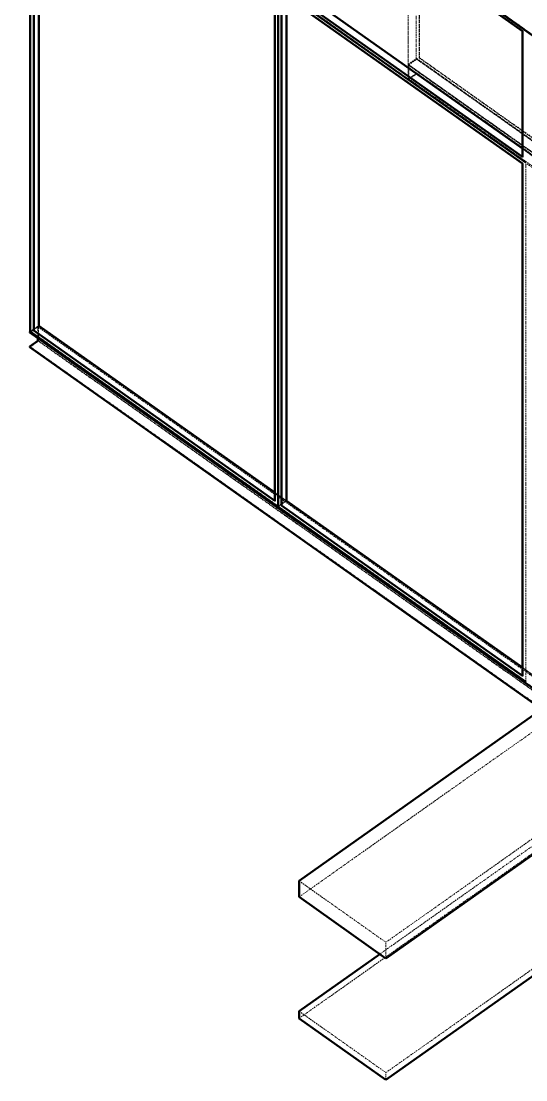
# Model space of a CAD drawing. Header units: millimetres. Extents: x 83 to 15238, y 375 to 10875.
# Drawn here: x 666 to 1898, y 858 to 3442 of the extents above; entities that cross this region are included whole.
import ezdxf

# ---------------------------------------------------------------- set-up
doc = ezdxf.new("R2010")
doc.units = ezdxf.units.MM
doc.linetypes.add('Hidden', pattern=[15, 5, -3, 5, -2])
for name, color, linetype, lineweight in [('Default', 7, 'Continuous', 50), ('Edges', 7, 'Hidden', 15), ('HiddenEdges', 2, 'Hidden', 15), ('HiddenSilhouettes', 2, 'Hidden', 15), ('Silhouettes', 7, 'Continuous', 50)]:
    doc.layers.add(name, color=color, linetype=linetype, lineweight=lineweight)

# ---------------------------------------------------------------- blocks, each defined once
blk = doc.blocks.new('Isometric')
at = {"layer": 'Edges'}
for points in [[(-1895, 1820.2), (70.7, 430.2)], [(-1854.7, -319.1), (-1854.7, 1349.7)], [(-1048.6, -889.1), (-1048.6, 779.7)], [(-253.1, -1462.2), (-253.1, 227.8)], [(-1853.9, -314.5), (-1837.6, -303)], [(-1854.7, -319.1), (-1853.9, -318.5)], [(-1866.8, -370.6), (-199.1, -1549.8)], [(-1840.6, -352.1), (-172.9, -1531.3)], [(-1048.6, -889.1), (-1047.8, -888.5)], [(-1048.6, -889.1), (-263.8, -1444.1)], [(-1047.8, -884.5), (-1031.5, -873)], [(-708.2, -2309.9), (469.2, -1477.3)], [(-708.2, -2734.1), (495, -1883.3)], [(-708.2, -2362.5), (-708.2, -2309.9)], [(-708.2, -2757.6), (-708.2, -2734.1)]]:
    blk.add_lwpolyline(points, dxfattribs=at)
for points in [[(-1048.6, 800.9, 0), (-263.8, 245.9, 0)], [(-1866.8, -323.2, 0), (-165.6, -1526.1, 0)], [(-1854.7, -319.1, 0), (-1069.9, -874.1, 0)], [(-991.1, -2109.9, 0), (-708.2, -2309.9, 0)], [(-991.1, -2534.1, 0), (-708.2, -2734.1, 0)]]:
    blk.add_polyline3d(points, dxfattribs=at)
at = {"layer": 'HiddenEdges'}
for points in [[(-609.5, 565.8), (-609.5, 2255.8)], [(-609.5, 565.4), (-609.5, 2253.7)], [(-635.5, 546.5), (-635.5, 2236.5)], [(-599.8, 568.3), (-599.8, 2237.1)], [(-1838.5, -303.2), (-1838.5, 1386.8)], [(-1837.6, -303.5), (-1837.6, 1386.5)], [(-635.5, 547), (-635.5, 1058.9)], [(-1069, -873.5), (-1069, 795.3)], [(-1059.2, -890.2), (-1059.2, 798.1)], [(-1033.2, -871.8), (-1033.2, 816.5)], [(-1032.4, 816.8), (-226.3, 246.8)], [(-1031.5, 815.3), (-227.1, 246.5)], [(-263.8, 656), (-262.9, 656.6)], [(-262.9, 246.5), (-262.9, 656.6)], [(-636.4, 546.8), (-609.5, 565.8)], [(-634.3, 546.2), (-608.1, 564.7)], [(-609.5, 565.8), (196.6, -4.2)], [(-608.1, 564.7), (-608.1, 566.8)], [(-608.1, 564.7), (1895, -1205.3)], [(-599.8, 568.3), (-598.9, 568.9)], [(-599.8, 568.3), (185.1, 13.3)], [(-636.4, 545.9), (-635.5, 546.5)], [(-636.4, 497.3), (-608.1, 517.3)], [(-635.5, 547), (71.6, 47)], [(-634.3, 546.2), (1842.7, -1205.3)], [(-608.1, 517.3), (-608.1, 519.4)], [(-608.1, 517.3), (1895, -1252.7)], [(-263.8, 224.7), (-262.9, 225.3)], [(-262.9, -1443.5), (-262.9, 225.3)], [(-1866.8, -325.3), (-1840.6, -306.8)], [(-1837.6, -303.5), (-1031.5, -873.5)], [(-1866.8, -372.7), (-1838.5, -352.7)], [(-1838.5, -352.7), (636.4, -2102.7)], [(-1057.5, -891.4), (-1047.8, -884.5)], [(-991.1, -2162.5), (212.1, -1311.7)], [(-991.1, -2557.6), (186.4, -1725)]]:
    blk.add_lwpolyline(points, dxfattribs=at)
for points in [[(-1059.2, 1229.1, 0), (-253.1, 659.1, 0)], [(-1057.5, 1228.3, 0), (-253.1, 659.5, 0)], [(-1047.8, 1211.6, 0), (-262.9, 656.6, 0)], [(-1057.5, 796.9, 0), (-253.1, 228.1, 0)], [(-1047.8, 780.3, 0), (-262.9, 225.3, 0)], [(-635.5, 547, 0), (-609.5, 565.4, 0)], [(-609.5, 565.4, 0), (194.9, -3.4, 0)], [(-636.4, 546.8, 0), (71.6, 46.2, 0)], [(-635.5, 546.5, 0), (170.6, -23.5, 0)], [(-634.3, 500.9, 0), (-634.3, 546.2, 0)], [(-1838.5, -352.7, 0), (-1838.5, -303.2, 0)], [(-1838.5, -304.1, 0), (-1837.6, -303.5, 0)], [(-1863.7, -321.4, 0), (-1853.9, -314.5, 0)], [(-1059.2, -892.2, 0), (-1032.4, -873.2, 0)], [(-1032.4, -873.2, 0), (-226.3, -1443.2, 0)], [(-1032.4, -874.1, 0), (-1031.5, -873.5, 0)], [(-1031.5, -873.5, 0), (-225.4, -1443.5, 0)]]:
    blk.add_polyline3d(points, dxfattribs=at)
at = {"layer": 'HiddenSilhouettes'}
for points in [[(-598.9, 568.9), (-598.9, 2237.7)], [(-1838.5, -304.1), (-1838.5, 1385.9)], [(-1863.7, -321.4), (-1863.7, 1366.9)], [(-636.4, 546.8), (-636.4, 1059.5)], [(-1057.5, 798.6), (-253.1, 229.8)], [(-1057.5, -891.4), (-1057.5, 796.9)], [(-1032.4, 815.9), (-226.3, 245.9)], [(-1031.5, 816.5), (-225.4, 246.5)], [(-1032.4, -874.1), (-1032.4, 689.4)], [(-636.4, 545.9), (-636.4, 689.4)], [(-598.9, 568.9), (186, 13.9)], [(-636.4, 497.3), (-636.4, 546.8)], [(-636.4, 545.9), (71.6, 45.3)], [(-608.1, 519.4), (1863, -1228)], [(-636.4, 497.3), (663.3, -421.7)], [(-634.3, 500.9), (1842.7, -1250.6)], [(-263.8, 247.1), (-262.9, 246.5)], [(-1840.6, -343.8), (-1840.6, -306.8)], [(-1840.6, -306.8), (636.4, -2058.3)], [(-1838.5, -303.2), (636.4, -2053.2)], [(-1863.7, -321.4), (-1059.2, -890.2)], [(-1069.9, -845.9), (-1033.2, -871.8)], [(-1059.2, -890.2), (-1033.2, -871.8)], [(-1057.5, -891.4), (-253.1, -1460.2)], [(-1032.4, -873.2), (-1032.4, -861.8)], [(-1031.5, -873.5), (-1031.5, -861.8)], [(-263.8, -1442.9), (-262.9, -1443.5)], [(-728.3, -2348.3), (212.1, -1683.3)]]:
    blk.add_lwpolyline(points, dxfattribs=at)
for points in [[(-636.4, 546.8, 0), (-608.1, 566.8, 0)], [(-608.1, 566.8, 0), (1865.3, -1182.2, 0)], [(-634.3, 500.9, 0), (-608.1, 519.4, 0)], [(-263.8, 274.1, 0), (-227.1, 248.2, 0)], [(-263.8, 245.9, 0), (-262.9, 246.5, 0)], [(-1865.3, -322.2, 0), (-1838.5, -303.2, 0)], [(-1838.5, -304.1, 0), (-1032.4, -874.1, 0)], [(-1069.9, -872.9, 0), (-1069, -873.5, 0)], [(-1069.9, -874.1, 0), (-1069, -873.5, 0)], [(-1032.4, -874.1, 0), (-226.3, -1444.1, 0)], [(-263.8, -1415.9, 0), (-227.1, -1441.8, 0)], [(-263.8, -1444.1, 0), (-262.9, -1443.5, 0)]]:
    blk.add_polyline3d(points, dxfattribs=at)
at = {"layer": 'Silhouettes'}
for points in [[(-1895, 1818.1), (70.7, 428.1)], [(-1865.3, -322.2), (-1865.3, 1367.8)], [(-1853.9, -318.5), (-1853.9, 1349.1)], [(-1837.6, -303), (-1837.6, 1337.6)], [(-1069.9, -874.1), (-1069.9, 794.7)], [(-1059.2, -892.2), (-1059.2, 797.8)], [(-1047.8, -888.5), (-1047.8, 779.1)], [(-263.8, 245.9), (-263.8, 656)], [(-263.8, -1444.1), (-263.8, 224.7)], [(-1837.6, -303), (-1069.9, -845.9)], [(-1866.8, -325.3), (-1866.8, -323.2)], [(-1865.3, -322.2), (-1059.2, -892.2)], [(-1853.9, -318.5), (-1069.9, -872.9)], [(-1840.6, -352.1), (-1840.6, -343.8)], [(-1866.8, -370.6), (-1840.6, -352.1)], [(-1866.8, -372.7), (-1866.8, -370.6)], [(-1059.2, -892.2), (-253.1, -1462.2)], [(-991.1, -2109.9), (185.3, -1278.1)], [(-708.2, -2362.5), (495, -1511.7)], [(-991.1, -2162.5), (-991.1, -2109.9)]]:
    blk.add_lwpolyline(points, dxfattribs=at)
for points in [[(-1048.6, 1211, 0), (-263.8, 656, 0)], [(-1059.2, 797.8, 0), (-253.1, 227.8, 0)], [(-1047.8, 801.5, 0), (-263.8, 247.1, 0)], [(-1031.5, 817, 0), (-263.8, 274.1, 0)], [(-1048.6, 779.7, 0), (-263.8, 224.7, 0)], [(-1031.5, -873, 0), (-1031.5, 767.6, 0)], [(-1866.8, -323.2, 0), (-1865.3, -322.2, 0)], [(-1866.8, -325.3, 0), (-167.1, -1527.2, 0)], [(-1866.8, -372.7, 0), (-200.6, -1550.9, 0)], [(-1047.8, -888.5, 0), (-263.8, -1442.9, 0)], [(-1031.5, -873, 0), (-263.8, -1415.9, 0)], [(-708.2, -2757.6, 0), (469.2, -1925, 0)], [(-991.1, -2162.5, 0), (-708.2, -2362.5, 0)], [(-991.1, -2534.1, 0), (-728.3, -2348.3, 0)], [(-991.1, -2557.6, 0), (-991.1, -2534.1, 0)], [(-991.1, -2557.6, 0), (-708.2, -2757.6, 0)]]:
    blk.add_polyline3d(points, dxfattribs=at)

msp = doc.modelspace()

# ---------------------------------------------------------------- block references
at = {"layer": 'Default', "xscale": 0.75, "yscale": 0.75, "zscale": 0.75}
msp.add_blockref('Isometric', (2087.5, 2926), dxfattribs=at)

doc.saveas('drawing.dxf')
